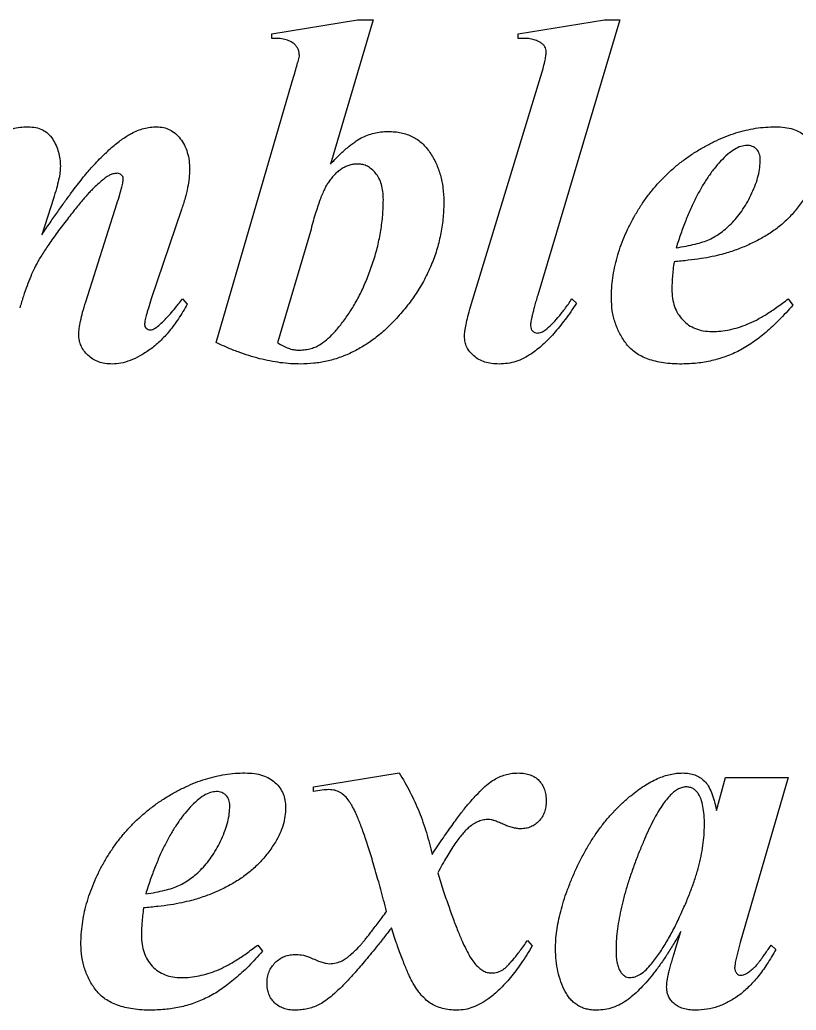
# Model space of a CAD drawing. Header units: inches. Extents: x -17.5 to -8.75, y -0.78 to 2.88.
# Drawn here: x -12.0001 to -11.6525, y 1.5835 to 2.0271 of the extents above; entities that cross this region are included whole.
import ezdxf

# ---------------------------------------------------------------- set-up
doc = ezdxf.new("R2010")
doc.units = ezdxf.units.IN
doc.header["$MEASUREMENT"] = 0

msp = doc.modelspace()

# ---------------------------------------------------------------- linework, layer by layer
at = {"color": 7, "linetype": 'Continuous', "lineweight": 25}
for p, q in [((-11.88731, 2.02083), (-11.84883, 2.02708)), ((-11.84193, 2.02708), (-11.86101, 1.96247)), ((-11.84883, 2.02708), (-11.84193, 2.02708)), ((-11.77689, 2.02083), (-11.73835, 2.02708)), ((-11.73148, 2.02708), (-11.7682, 1.90378)), ((-11.73835, 2.02708), (-11.73148, 2.02708)), ((-11.88731, 2.01875), (-11.88731, 2.02083)), ((-11.77689, 2.01875), (-11.77689, 2.02083)), ((-11.79822, 1.8985), (-11.76693, 2.00133)), ((-11.91218, 1.88258), (-11.87836, 1.99844)), ((-11.98503, 1.94704), (-11.99024, 1.93086)), ((-11.97058, 1.90075), (-11.95658, 1.94469)), ((-11.92768, 1.94209), (-11.94119, 1.90205)), ((-11.86996, 1.93232), (-11.88464, 1.88249)), ((-11.92722, 1.90208), (-11.92514, 1.89971)), ((-11.75294, 1.90208), (-11.75085, 1.9002)), ((-11.65606, 1.90208), (-11.65398, 1.89932)), ((-11.86856, 1.68355), (-11.83021, 1.6898)), ((-11.68819, 1.673), (-11.68409, 1.68771)), ((-11.68409, 1.68771), (-11.65606, 1.68771)), ((-11.65606, 1.68771), (-11.67751, 1.61389)), ((-11.86856, 1.68146), (-11.86856, 1.68355)), ((-11.77273, 1.6148), (-11.77064, 1.61232)), ((-11.70681, 1.60991), (-11.70408, 1.6188)), ((-11.89356, 1.61271), (-11.89148, 1.60995)), ((-11.67751, 1.61389), (-11.67973, 1.6049)), ((-11.66365, 1.61271), (-11.66156, 1.61076))]:
    msp.add_line(p, q, dxfattribs=at)
for points, knots in [([(-11.87725, 2.01628), (-11.87787, 2.01671), (-11.87914, 2.01761), (-11.88152, 2.01839), (-11.88428, 2.01881), (-11.88626, 2.01877), (-11.88731, 2.01875)], [0, 0, 0, 0, 0.211596, 0.440212, 0.701644, 1, 1, 1, 1]), ([(-11.76687, 2.01686), (-11.76748, 2.0172), (-11.76878, 2.01793), (-11.77113, 2.01854), (-11.77388, 2.01882), (-11.77584, 2.01877), (-11.77689, 2.01875)], [0, 0, 0, 0, 0.2009822, 0.432794, 0.6951629, 1, 1, 1, 1]), ([(-11.87488, 2.01074), (-11.87491, 2.0113), (-11.87497, 2.01236), (-11.8754, 2.01388), (-11.87616, 2.01522), (-11.87689, 2.01592), (-11.87725, 2.01628)], [0, 0, 0, 0, 0.268414, 0.513758, 0.75544, 1, 1, 1, 1]), ([(-11.76439, 2.01263), (-11.76443, 2.01306), (-11.76449, 2.01389), (-11.76496, 2.01508), (-11.76578, 2.01609), (-11.7665, 2.0166), (-11.76687, 2.01686)], [0, 0, 0, 0, 0.249731, 0.489154, 0.733166, 1, 1, 1, 1]), ([(-11.87836, 1.99844), (-11.878, 1.99973), (-11.87732, 2.00213), (-11.87631, 2.00546), (-11.87555, 2.00828), (-11.87508, 2.00998), (-11.87488, 2.01074)], [0, 0, 0, 0, 0.315024, 0.585653, 0.815375, 1, 1, 1, 1]), ([(-11.76693, 2.00133), (-11.76656, 2.00264), (-11.76589, 2.00498), (-11.76504, 2.00815), (-11.76455, 2.01062), (-11.76444, 2.01204), (-11.76439, 2.01263)], [0, 0, 0, 0, 0.349951, 0.631009, 0.847838, 1, 1, 1, 1]), ([(-12.02716, 1.96084), (-12.02631, 1.96174), (-12.02468, 1.96349), (-12.02227, 1.96597), (-12.01997, 1.96822), (-12.01776, 1.9702), (-12.01568, 1.97193), (-12.01372, 1.97342), (-12.01187, 1.97465), (-12.00959, 1.976), (-12.00676, 1.97725), (-12.00337, 1.97835), (-11.99997, 1.97902), (-11.99769, 1.97912), (-11.99656, 1.97917)], [0, 0, 0, 0, 0.100728, 0.194537, 0.282094, 0.362881, 0.436368, 0.502695, 0.563279, 0.617579, 0.718509, 0.814159, 0.907818, 1, 1, 1, 1]), ([(-11.99656, 1.97917), (-11.99534, 1.9791), (-11.99306, 1.97898), (-11.98985, 1.97796), (-11.98723, 1.97614), (-11.98525, 1.97367), (-11.98382, 1.97083), (-11.98266, 1.96787), (-11.98205, 1.96472), (-11.98196, 1.96258), (-11.98191, 1.96149)], [0, 0, 0, 0, 0.140488, 0.265151, 0.384636, 0.505422, 0.629371, 0.751723, 0.873743, 1, 1, 1, 1]), ([(-11.95004, 1.97624), (-11.94915, 1.97668), (-11.94737, 1.97756), (-11.94457, 1.97852), (-11.94165, 1.97904), (-11.93968, 1.97912), (-11.93868, 1.97917)], [0, 0, 0, 0, 0.251869, 0.501134, 0.746787, 1, 1, 1, 1]), ([(-11.93868, 1.97917), (-11.93767, 1.97911), (-11.93569, 1.979), (-11.93287, 1.97791), (-11.9303, 1.97622), (-11.92812, 1.97384), (-11.92629, 1.97097), (-11.92495, 1.96764), (-11.92416, 1.96389), (-11.92408, 1.96127), (-11.92403, 1.9599)], [0, 0, 0, 0, 0.11169, 0.219755, 0.331223, 0.45075, 0.57664, 0.708199, 0.847623, 1, 1, 1, 1]), ([(-11.73523, 1.90241), (-11.7352, 1.90393), (-11.73514, 1.90698), (-11.73461, 1.91154), (-11.73386, 1.91612), (-11.73269, 1.92067), (-11.73127, 1.92525), (-11.72949, 1.9298), (-11.72745, 1.93438), (-11.72503, 1.9389), (-11.7224, 1.94334), (-11.7195, 1.94757), (-11.71635, 1.95157), (-11.71297, 1.95533), (-11.70938, 1.95891), (-11.70553, 1.96221), (-11.70148, 1.96533), (-11.69722, 1.96817), (-11.69282, 1.97071), (-11.68841, 1.97298), (-11.68399, 1.97491), (-11.67954, 1.97644), (-11.67511, 1.97765), (-11.67066, 1.97854), (-11.66621, 1.97908), (-11.66324, 1.97914), (-11.66176, 1.97917)], [0, 0, 0, 0, 0.039082, 0.078362, 0.117989, 0.158248, 0.199189, 0.24105, 0.28388, 0.328057, 0.3726, 0.416552, 0.459861, 0.503325, 0.546527, 0.59004, 0.633619, 0.677877, 0.721755, 0.764051, 0.805409, 0.845552, 0.884872, 0.923553, 0.962033, 1, 1, 1, 1]), ([(-11.66176, 1.97917), (-11.66034, 1.97913), (-11.65767, 1.97907), (-11.65396, 1.97819), (-11.65074, 1.97685), (-11.64814, 1.97488), (-11.64609, 1.97254), (-11.6446, 1.96987), (-11.64372, 1.96688), (-11.64362, 1.96481), (-11.64356, 1.96374)], [0, 0, 0, 0, 0.157556, 0.296643, 0.423401, 0.542675, 0.6567, 0.76879, 0.880952, 1, 1, 1, 1]), ([(-11.96814, 1.96074), (-11.96728, 1.96166), (-11.96562, 1.96343), (-11.96317, 1.96597), (-11.96078, 1.96826), (-11.95847, 1.97031), (-11.95626, 1.97215), (-11.95412, 1.97374), (-11.95206, 1.97508), (-11.95069, 1.97586), (-11.95004, 1.97624)], [0, 0, 0, 0, 0.156846, 0.304975, 0.442541, 0.571651, 0.691471, 0.803279, 0.905519, 1, 1, 1, 1]), ([(-11.86101, 1.96247), (-11.8597, 1.96383), (-11.85726, 1.96636), (-11.85365, 1.96968), (-11.85036, 1.97224), (-11.84735, 1.97418), (-11.8444, 1.97546), (-11.84146, 1.97645), (-11.83836, 1.97695), (-11.83626, 1.97704), (-11.8352, 1.97708)], [0, 0, 0, 0, 0.184846, 0.344317, 0.47992, 0.592557, 0.693869, 0.794346, 0.895669, 1, 1, 1, 1]), ([(-11.8352, 1.97708), (-11.83419, 1.97705), (-11.83222, 1.97698), (-11.82936, 1.97657), (-11.82671, 1.97579), (-11.82422, 1.97483), (-11.82197, 1.97344), (-11.81991, 1.97181), (-11.81804, 1.96987), (-11.81585, 1.9669), (-11.81356, 1.96282), (-11.81166, 1.95749), (-11.81043, 1.95181), (-11.8103, 1.9479), (-11.81023, 1.9459)], [0, 0, 0, 0, 0.067552, 0.131356, 0.19243, 0.251963, 0.309557, 0.367895, 0.427398, 0.48905, 0.613746, 0.738799, 0.866257, 1, 1, 1, 1]), ([(-11.67455, 1.97083), (-11.67546, 1.97073), (-11.67742, 1.97051), (-11.68033, 1.96904), (-11.68336, 1.96679), (-11.68527, 1.96483), (-11.6863, 1.96377)], [0, 0, 0, 0, 0.195013, 0.416861, 0.68378, 1, 1, 1, 1]), ([(-11.66856, 1.96449), (-11.66857, 1.96496), (-11.6686, 1.96585), (-11.66895, 1.96711), (-11.66945, 1.96825), (-11.67023, 1.96916), (-11.67113, 1.96992), (-11.67218, 1.97045), (-11.67333, 1.97079), (-11.67414, 1.97082), (-11.67455, 1.97083)], [0, 0, 0, 0, 0.142801, 0.272978, 0.397465, 0.51751, 0.637554, 0.753126, 0.873718, 1, 1, 1, 1]), ([(-11.99024, 1.93086), (-11.989, 1.93265), (-11.98663, 1.93608), (-11.98322, 1.94102), (-11.98004, 1.94546), (-11.97714, 1.94943), (-11.97454, 1.95294), (-11.97216, 1.95595), (-11.9701, 1.95854), (-11.96875, 1.96005), (-11.96814, 1.96074)], [0, 0, 0, 0, 0.175543, 0.336526, 0.483964, 0.616146, 0.733086, 0.836571, 0.925564, 1, 1, 1, 1]), ([(-11.98191, 1.96149), (-11.98195, 1.96058), (-11.98206, 1.95854), (-11.98271, 1.95521), (-11.98368, 1.9513), (-11.98456, 1.94853), (-11.98503, 1.94704)], [0, 0, 0, 0, 0.184788, 0.412062, 0.683477, 1, 1, 1, 1]), ([(-11.8487, 1.9625), (-11.84932, 1.96247), (-11.85055, 1.96242), (-11.85237, 1.96206), (-11.8541, 1.96139), (-11.85577, 1.9605), (-11.8574, 1.95938), (-11.85894, 1.95798), (-11.86043, 1.95632), (-11.86132, 1.9551), (-11.86179, 1.95446)], [0, 0, 0, 0, 0.116201, 0.230264, 0.345464, 0.462815, 0.584101, 0.715154, 0.851951, 1, 1, 1, 1]), ([(-11.83731, 1.94648), (-11.83736, 1.94771), (-11.83745, 1.95003), (-11.83802, 1.95331), (-11.83915, 1.95609), (-11.84065, 1.95841), (-11.84245, 1.96018), (-11.84436, 1.96157), (-11.8465, 1.96234), (-11.84797, 1.96245), (-11.8487, 1.9625)], [0, 0, 0, 0, 0.168446, 0.318428, 0.453254, 0.577876, 0.693601, 0.798426, 0.899608, 1, 1, 1, 1]), ([(-11.70619, 1.925), (-11.70468, 1.92523), (-11.70183, 1.92567), (-11.69785, 1.92656), (-11.69437, 1.92749), (-11.69137, 1.92868), (-11.68864, 1.93008), (-11.68607, 1.93185), (-11.68347, 1.93389), (-11.68095, 1.93634), (-11.67851, 1.93913), (-11.67622, 1.94228), (-11.67411, 1.94576), (-11.67223, 1.94952), (-11.67062, 1.95337), (-11.66942, 1.95717), (-11.6687, 1.96087), (-11.66861, 1.9633), (-11.66856, 1.96449)], [0, 0, 0, 0, 0.076865, 0.145034, 0.205136, 0.257311, 0.307089, 0.35899, 0.414116, 0.473151, 0.535406, 0.600225, 0.668527, 0.740015, 0.811443, 0.877706, 0.940411, 1, 1, 1, 1]), ([(-11.6863, 1.96377), (-11.6873, 1.96265), (-11.68935, 1.96034), (-11.69212, 1.95647), (-11.6948, 1.95222), (-11.69732, 1.94755), (-11.69978, 1.94251), (-11.70203, 1.93704), (-11.70423, 1.93119), (-11.70553, 1.9271), (-11.70619, 1.925)], [0, 0, 0, 0, 0.102496, 0.210714, 0.32463, 0.445355, 0.572975, 0.707181, 0.84953, 1, 1, 1, 1]), ([(-11.95961, 1.95765), (-11.96006, 1.9574), (-11.96112, 1.95681), (-11.96275, 1.95553), (-11.96475, 1.95387), (-11.9666, 1.95214), (-11.96827, 1.95047), (-11.9697, 1.94893), (-11.97126, 1.94717), (-11.97296, 1.94518), (-11.97477, 1.94293), (-11.97676, 1.94048), (-11.97884, 1.93775), (-11.98104, 1.9349), (-11.9832, 1.93201), (-11.98522, 1.9292), (-11.98708, 1.92659), (-11.98871, 1.92411), (-11.99021, 1.92184), (-11.99149, 1.91969), (-11.99259, 1.91773), (-11.99385, 1.91526), (-11.99523, 1.91204), (-11.99691, 1.90787), (-11.99852, 1.90318), (-11.99954, 1.89987), (-12.00007, 1.89814)], [0, 0, 0, 0, 0.021146, 0.049455, 0.084845, 0.127993, 0.153172, 0.181828, 0.213987, 0.249665, 0.289219, 0.332595, 0.379246, 0.429724, 0.480288, 0.527477, 0.571563, 0.611684, 0.649339, 0.683079, 0.714163, 0.741633, 0.796634, 0.857963, 0.925812, 1, 1, 1, 1]), ([(-11.95635, 1.95833), (-11.9569, 1.95831), (-11.95802, 1.95825), (-11.95907, 1.95785), (-11.95961, 1.95765)], [0, 0, 0, 0, 0.489059, 1, 1, 1, 1]), ([(-11.95658, 1.94469), (-11.95616, 1.94607), (-11.9554, 1.94853), (-11.95455, 1.95181), (-11.9539, 1.95422), (-11.95379, 1.95556), (-11.95375, 1.95609)], [0, 0, 0, 0, 0.366909, 0.656274, 0.866427, 1, 1, 1, 1]), ([(-11.95375, 1.95609), (-11.9538, 1.95636), (-11.95392, 1.95696), (-11.95464, 1.95762), (-11.95543, 1.95819), (-11.95606, 1.95829), (-11.95635, 1.95833)], [0, 0, 0, 0, 0.220611, 0.482981, 0.764534, 1, 1, 1, 1]), ([(-11.92403, 1.9599), (-11.92408, 1.95867), (-11.92419, 1.95602), (-11.92494, 1.95181), (-11.92607, 1.94709), (-11.92712, 1.94382), (-11.92768, 1.94209)], [0, 0, 0, 0, 0.202023, 0.43524, 0.701408, 1, 1, 1, 1]), ([(-11.86179, 1.95446), (-11.86211, 1.95396), (-11.86281, 1.95289), (-11.86379, 1.95103), (-11.86477, 1.94881), (-11.8658, 1.94622), (-11.86677, 1.94325), (-11.86788, 1.93995), (-11.86893, 1.93626), (-11.86961, 1.93367), (-11.86996, 1.93232)], [0, 0, 0, 0, 0.074716, 0.162005, 0.26594, 0.382544, 0.514634, 0.660627, 0.823694, 1, 1, 1, 1]), ([(-11.64815, 1.94818), (-11.64924, 1.94652), (-11.6514, 1.94326), (-11.65523, 1.93884), (-11.65943, 1.9349), (-11.6641, 1.93153), (-11.66907, 1.92855), (-11.67436, 1.92601), (-11.6799, 1.92375), (-11.68376, 1.92261), (-11.68572, 1.92204)], [0, 0, 0, 0, 0.126688, 0.250228, 0.372514, 0.49468, 0.617641, 0.742739, 0.869822, 1, 1, 1, 1]), ([(-11.86592, 1.88148), (-11.86487, 1.8822), (-11.86261, 1.88375), (-11.85946, 1.88684), (-11.85624, 1.89066), (-11.85294, 1.89514), (-11.84976, 1.90028), (-11.84679, 1.90596), (-11.84414, 1.91217), (-11.84175, 1.9188), (-11.83977, 1.92567), (-11.83838, 1.93263), (-11.83749, 1.93956), (-11.83737, 1.94418), (-11.83731, 1.94648)], [0, 0, 0, 0, 0.052126, 0.112104, 0.179808, 0.256348, 0.3395, 0.426674, 0.518544, 0.615719, 0.714508, 0.810976, 0.905798, 1, 1, 1, 1]), ([(-11.81023, 1.9459), (-11.81029, 1.94348), (-11.8104, 1.93867), (-11.81146, 1.93158), (-11.81311, 1.92468), (-11.81543, 1.91797), (-11.81845, 1.91147), (-11.82211, 1.90517), (-11.82643, 1.89906), (-11.82976, 1.89526), (-11.83145, 1.89333)], [0, 0, 0, 0, 0.125132, 0.24801, 0.369695, 0.491308, 0.614205, 0.739291, 0.867145, 1, 1, 1, 1]), ([(-11.68572, 1.92204), (-11.68716, 1.92169), (-11.69025, 1.92094), (-11.69528, 1.92004), (-11.70099, 1.91931), (-11.70504, 1.91894), (-11.70717, 1.91875)], [0, 0, 0, 0, 0.20459, 0.439082, 0.704993, 1, 1, 1, 1]), ([(-11.70717, 1.91875), (-11.70732, 1.91757), (-11.7076, 1.91531), (-11.70788, 1.91207), (-11.7081, 1.90915), (-11.70813, 1.90731), (-11.70814, 1.90645)], [0, 0, 0, 0, 0.289329, 0.553966, 0.789077, 1, 1, 1, 1]), ([(-11.7682, 1.90378), (-11.76846, 1.90291), (-11.76894, 1.90125), (-11.76958, 1.89889), (-11.77014, 1.89679), (-11.77059, 1.89496), (-11.77096, 1.89337), (-11.77123, 1.89205), (-11.77136, 1.89097), (-11.77141, 1.89034), (-11.77143, 1.89007)], [0, 0, 0, 0, 0.1921603, 0.3668905, 0.5197573, 0.6552523, 0.7689323, 0.8653655, 0.9421033, 1, 1, 1, 1]), ([(-11.70814, 1.90645), (-11.7081, 1.90508), (-11.70801, 1.90245), (-11.70703, 1.89874), (-11.70554, 1.89541), (-11.70335, 1.89262), (-11.70071, 1.89027), (-11.69754, 1.88869), (-11.69399, 1.88766), (-11.69149, 1.88755), (-11.69018, 1.8875)], [0, 0, 0, 0, 0.138619, 0.267658, 0.388404, 0.508312, 0.626725, 0.744958, 0.866809, 1, 1, 1, 1]), ([(-11.97367, 1.8861), (-11.97363, 1.88701), (-11.97352, 1.88906), (-11.97286, 1.89241), (-11.97194, 1.8964), (-11.97106, 1.89922), (-11.97058, 1.90075)], [0, 0, 0, 0, 0.182559, 0.409227, 0.681068, 1, 1, 1, 1]), ([(-11.92514, 1.89971), (-11.9264, 1.89752), (-11.9288, 1.89334), (-11.93294, 1.88778), (-11.93719, 1.88307), (-11.94169, 1.87938), (-11.94614, 1.87651), (-11.95049, 1.87452), (-11.95464, 1.87315), (-11.95741, 1.87299), (-11.95873, 1.87292)], [0, 0, 0, 0, 0.168632, 0.322186, 0.462383, 0.592276, 0.710044, 0.815566, 0.911763, 1, 1, 1, 1]), ([(-11.94119, 1.90205), (-11.94164, 1.9007), (-11.94246, 1.89827), (-11.94339, 1.895), (-11.94406, 1.89254), (-11.94419, 1.89113), (-11.94424, 1.89056)], [0, 0, 0, 0, 0.359315, 0.643703, 0.857028, 1, 1, 1, 1]), ([(-11.93044, 1.89811), (-11.93, 1.89865), (-11.92891, 1.89997), (-11.92785, 1.9013), (-11.92722, 1.90208)], [0, 0, 0, 0, 0.411547, 1, 1, 1, 1]), ([(-11.80098, 1.88522), (-11.80095, 1.88602), (-11.80086, 1.88783), (-11.80028, 1.89084), (-11.79939, 1.89447), (-11.79863, 1.89708), (-11.79822, 1.8985)], [0, 0, 0, 0, 0.175093, 0.400904, 0.674263, 1, 1, 1, 1]), ([(-11.75085, 1.9002), (-11.7517, 1.89891), (-11.75335, 1.89641), (-11.75589, 1.89285), (-11.75843, 1.8896), (-11.76095, 1.88662), (-11.76344, 1.88391), (-11.76595, 1.8815), (-11.76846, 1.87937), (-11.77017, 1.87812), (-11.771, 1.87751)], [0, 0, 0, 0, 0.151415, 0.294332, 0.42956, 0.556666, 0.677386, 0.791258, 0.898704, 1, 1, 1, 1]), ([(-11.76472, 1.88828), (-11.76379, 1.88905), (-11.76176, 1.89072), (-11.75897, 1.89392), (-11.7559, 1.89769), (-11.75397, 1.90056), (-11.75294, 1.90208)], [0, 0, 0, 0, 0.198837, 0.431518, 0.697158, 1, 1, 1, 1]), ([(-11.70369, 1.87292), (-11.70512, 1.87294), (-11.70787, 1.87297), (-11.71183, 1.87341), (-11.71546, 1.87407), (-11.71875, 1.87505), (-11.72169, 1.87631), (-11.72429, 1.87784), (-11.72655, 1.87965), (-11.72903, 1.88245), (-11.73151, 1.88633), (-11.73364, 1.89139), (-11.73501, 1.89678), (-11.73515, 1.90051), (-11.73523, 1.90241)], [0, 0, 0, 0, 0.087244, 0.167641, 0.242272, 0.311244, 0.376044, 0.436772, 0.49455, 0.55161, 0.663388, 0.773209, 0.884729, 1, 1, 1, 1]), ([(-11.65398, 1.89932), (-11.65499, 1.89816), (-11.65697, 1.89589), (-11.66003, 1.89271), (-11.66306, 1.88977), (-11.66605, 1.88709), (-11.66905, 1.88468), (-11.67202, 1.88253), (-11.67494, 1.88058), (-11.67885, 1.87843), (-11.68388, 1.8762), (-11.69022, 1.87432), (-11.69685, 1.87314), (-11.70138, 1.87299), (-11.70369, 1.87292)], [0, 0, 0, 0, 0.0791, 0.154916, 0.227172, 0.295979, 0.361898, 0.424661, 0.484745, 0.542227, 0.654471, 0.766987, 0.881447, 1, 1, 1, 1]), ([(-11.69018, 1.8875), (-11.68886, 1.88754), (-11.68622, 1.88761), (-11.68226, 1.88826), (-11.67831, 1.88928), (-11.67428, 1.8907), (-11.67011, 1.89268), (-11.66567, 1.89522), (-11.66094, 1.89842), (-11.65774, 1.90082), (-11.65606, 1.90208)], [0, 0, 0, 0, 0.10426, 0.209667, 0.317162, 0.427674, 0.547407, 0.683078, 0.833212, 1, 1, 1, 1]), ([(-11.93949, 1.88893), (-11.93876, 1.88951), (-11.93721, 1.89071), (-11.93497, 1.89285), (-11.93269, 1.89534), (-11.93121, 1.89716), (-11.93044, 1.89811)], [0, 0, 0, 0, 0.216701, 0.455418, 0.715616, 1, 1, 1, 1]), ([(-11.94424, 1.89056), (-11.9442, 1.89027), (-11.94412, 1.88965), (-11.94349, 1.8889), (-11.9427, 1.88831), (-11.94205, 1.88822), (-11.94174, 1.88818)], [0, 0, 0, 0, 0.2309217, 0.4905464, 0.7521827, 1, 1, 1, 1]), ([(-11.83145, 1.89333), (-11.83302, 1.8917), (-11.83607, 1.88853), (-11.84107, 1.88437), (-11.84621, 1.88084), (-11.85152, 1.87795), (-11.85698, 1.87568), (-11.86263, 1.87408), (-11.86844, 1.87311), (-11.87238, 1.87298), (-11.87436, 1.87292)], [0, 0, 0, 0, 0.138237, 0.269946, 0.397208, 0.519798, 0.639951, 0.758873, 0.878796, 1, 1, 1, 1]), ([(-11.77143, 1.89007), (-11.77139, 1.88964), (-11.77131, 1.88878), (-11.77057, 1.88773), (-11.76961, 1.88696), (-11.76883, 1.88686), (-11.76846, 1.88682)], [0, 0, 0, 0, 0.266223, 0.523389, 0.773345, 1, 1, 1, 1]), ([(-11.95873, 1.87292), (-11.95981, 1.87297), (-11.96187, 1.87306), (-11.96482, 1.87379), (-11.96743, 1.87503), (-11.96964, 1.87678), (-11.97144, 1.87881), (-11.97273, 1.88109), (-11.97353, 1.88354), (-11.97362, 1.88524), (-11.97367, 1.8861)], [0, 0, 0, 0, 0.145476, 0.278336, 0.406736, 0.533013, 0.655505, 0.771595, 0.883698, 1, 1, 1, 1]), ([(-11.94174, 1.88818), (-11.94133, 1.88822), (-11.94052, 1.88828), (-11.93983, 1.88872), (-11.93949, 1.88893)], [0, 0, 0, 0, 0.508465, 1, 1, 1, 1]), ([(-11.78546, 1.87292), (-11.78659, 1.87295), (-11.78875, 1.87302), (-11.7918, 1.87374), (-11.79453, 1.87481), (-11.7968, 1.87644), (-11.79864, 1.87833), (-11.80002, 1.88043), (-11.80084, 1.88278), (-11.80093, 1.8844), (-11.80098, 1.88522)], [0, 0, 0, 0, 0.153542, 0.292547, 0.423307, 0.549171, 0.667931, 0.779891, 0.888896, 1, 1, 1, 1]), ([(-11.76846, 1.88682), (-11.7678, 1.88688), (-11.76642, 1.88702), (-11.7653, 1.88785), (-11.76472, 1.88828)], [0, 0, 0, 0, 0.478106, 1, 1, 1, 1]), ([(-11.87436, 1.87292), (-11.87585, 1.87295), (-11.87889, 1.87302), (-11.88347, 1.87349), (-11.88811, 1.87425), (-11.89282, 1.87529), (-11.89758, 1.87666), (-11.90241, 1.87834), (-11.90731, 1.88028), (-11.91054, 1.88181), (-11.91218, 1.88258)], [0, 0, 0, 0, 0.114175, 0.231328, 0.350265, 0.47223, 0.598634, 0.728063, 0.861639, 1, 1, 1, 1]), ([(-11.88464, 1.88249), (-11.88383, 1.88197), (-11.8823, 1.881), (-11.87991, 1.88002), (-11.87769, 1.87927), (-11.87621, 1.8792), (-11.87549, 1.87917)], [0, 0, 0, 0, 0.291621, 0.550445, 0.784474, 1, 1, 1, 1]), ([(-11.87549, 1.87917), (-11.87458, 1.87918), (-11.87282, 1.87921), (-11.8703, 1.8797), (-11.86798, 1.88038), (-11.8666, 1.88112), (-11.86592, 1.88148)], [0, 0, 0, 0, 0.274868, 0.530672, 0.770503, 1, 1, 1, 1]), ([(-11.771, 1.87751), (-11.77213, 1.8768), (-11.77435, 1.87541), (-11.77796, 1.87397), (-11.78167, 1.87309), (-11.78419, 1.87298), (-11.78546, 1.87292)], [0, 0, 0, 0, 0.259814, 0.508511, 0.753836, 1, 1, 1, 1]), ([(-11.97273, 1.61304), (-11.9727, 1.61456), (-11.97264, 1.61761), (-11.97211, 1.62217), (-11.97136, 1.62675), (-11.97019, 1.6313), (-11.96877, 1.63588), (-11.96699, 1.64043), (-11.96495, 1.64501), (-11.96253, 1.64953), (-11.9599, 1.65397), (-11.957, 1.6582), (-11.95385, 1.6622), (-11.95047, 1.66596), (-11.94688, 1.66954), (-11.94303, 1.67284), (-11.93898, 1.67596), (-11.93472, 1.6788), (-11.93032, 1.68134), (-11.92591, 1.68361), (-11.92149, 1.68554), (-11.91704, 1.68707), (-11.91261, 1.68828), (-11.90816, 1.68917), (-11.90371, 1.68971), (-11.90074, 1.68977), (-11.89926, 1.6898)], [0, 0, 0, 0, 0.039082, 0.078362, 0.117989, 0.158248, 0.199189, 0.24105, 0.28388, 0.328057, 0.3726, 0.416552, 0.459861, 0.503325, 0.546527, 0.59004, 0.633619, 0.677877, 0.721755, 0.764051, 0.805409, 0.845552, 0.884872, 0.923553, 0.962033, 1, 1, 1, 1]), ([(-11.89926, 1.6898), (-11.89784, 1.68976), (-11.89517, 1.68969), (-11.89146, 1.68882), (-11.88824, 1.68748), (-11.88564, 1.68551), (-11.88359, 1.68317), (-11.8821, 1.6805), (-11.88122, 1.67751), (-11.88112, 1.67544), (-11.88106, 1.67437)], [0, 0, 0, 0, 0.157556, 0.296643, 0.423401, 0.542675, 0.6567, 0.76879, 0.880952, 1, 1, 1, 1]), ([(-11.83021, 1.6898), (-11.82856, 1.68699), (-11.82523, 1.68138), (-11.8212, 1.67241), (-11.81785, 1.66305), (-11.81629, 1.65658), (-11.8155, 1.65331)], [0, 0, 0, 0, 0.247051, 0.495028, 0.74477, 1, 1, 1, 1]), ([(-11.79923, 1.6759), (-11.79806, 1.67722), (-11.79591, 1.67968), (-11.79276, 1.68294), (-11.78984, 1.68536), (-11.78723, 1.68718), (-11.78467, 1.68833), (-11.78216, 1.68921), (-11.77956, 1.6897), (-11.77781, 1.68976), (-11.77693, 1.6898)], [0, 0, 0, 0, 0.19387, 0.360383, 0.498739, 0.610795, 0.709727, 0.806874, 0.902993, 1, 1, 1, 1]), ([(-11.77693, 1.6898), (-11.77597, 1.68975), (-11.77416, 1.68967), (-11.7716, 1.68905), (-11.76941, 1.68797), (-11.76759, 1.68643), (-11.76614, 1.68457), (-11.76511, 1.68237), (-11.76449, 1.67988), (-11.76443, 1.67811), (-11.76439, 1.6772)], [0, 0, 0, 0, 0.142687, 0.26931, 0.38858, 0.504473, 0.62086, 0.737259, 0.863882, 1, 1, 1, 1]), ([(-11.72657, 1.67958), (-11.72555, 1.68039), (-11.72358, 1.68198), (-11.72053, 1.68402), (-11.71756, 1.6858), (-11.71463, 1.68729), (-11.71173, 1.68839), (-11.70887, 1.68918), (-11.70607, 1.6897), (-11.70421, 1.68976), (-11.70329, 1.6898)], [0, 0, 0, 0, 0.151251, 0.292341, 0.425249, 0.551635, 0.671301, 0.784657, 0.894307, 1, 1, 1, 1]), ([(-11.70329, 1.6898), (-11.70234, 1.68976), (-11.70048, 1.68968), (-11.69785, 1.68899), (-11.69552, 1.68785), (-11.69347, 1.6862), (-11.69168, 1.68392), (-11.69027, 1.68092), (-11.68902, 1.67723), (-11.68848, 1.67448), (-11.68819, 1.673)], [0, 0, 0, 0, 0.114685, 0.222136, 0.322068, 0.423716, 0.534699, 0.665421, 0.819071, 1, 1, 1, 1]), ([(-11.91205, 1.68146), (-11.91296, 1.68136), (-11.91492, 1.68114), (-11.91783, 1.67967), (-11.92086, 1.67742), (-11.92277, 1.67546), (-11.9238, 1.6744)], [0, 0, 0, 0, 0.195013, 0.416861, 0.68378, 1, 1, 1, 1]), ([(-11.90606, 1.67512), (-11.90607, 1.67558), (-11.9061, 1.67648), (-11.90645, 1.67774), (-11.90695, 1.67888), (-11.90773, 1.67979), (-11.90863, 1.68055), (-11.90968, 1.68108), (-11.91083, 1.68142), (-11.91164, 1.68145), (-11.91205, 1.68146)], [0, 0, 0, 0, 0.142801, 0.272978, 0.397465, 0.51751, 0.637554, 0.753126, 0.873718, 1, 1, 1, 1]), ([(-11.86166, 1.68234), (-11.8627, 1.68229), (-11.86503, 1.68217), (-11.86731, 1.68171), (-11.86856, 1.68146)], [0, 0, 0, 0, 0.44986, 1, 1, 1, 1]), ([(-11.85264, 1.67717), (-11.85323, 1.67796), (-11.85436, 1.67948), (-11.8566, 1.68111), (-11.85904, 1.68217), (-11.86078, 1.68228), (-11.86166, 1.68234)], [0, 0, 0, 0, 0.273276, 0.520383, 0.757638, 1, 1, 1, 1]), ([(-11.7017, 1.68355), (-11.70228, 1.6835), (-11.70348, 1.68341), (-11.70525, 1.68263), (-11.70707, 1.68154), (-11.70815, 1.68049), (-11.70873, 1.67993)], [0, 0, 0, 0, 0.21488, 0.444023, 0.703923, 1, 1, 1, 1]), ([(-11.6963, 1.68052), (-11.69663, 1.68099), (-11.69728, 1.68188), (-11.69859, 1.68285), (-11.70009, 1.68344), (-11.70115, 1.68351), (-11.7017, 1.68355)], [0, 0, 0, 0, 0.264796, 0.509314, 0.746635, 1, 1, 1, 1]), ([(-11.83585, 1.62778), (-11.83629, 1.62947), (-11.83716, 1.63273), (-11.83842, 1.63752), (-11.83969, 1.64201), (-11.8409, 1.64627), (-11.84207, 1.65026), (-11.8432, 1.654), (-11.84432, 1.65747), (-11.84538, 1.66068), (-11.84643, 1.66364), (-11.84738, 1.66636), (-11.84838, 1.66878), (-11.84928, 1.67098), (-11.85015, 1.6729), (-11.851, 1.67456), (-11.8518, 1.67597), (-11.85238, 1.67679), (-11.85264, 1.67717)], [0, 0, 0, 0, 0.099743, 0.193755, 0.283567, 0.367653, 0.447382, 0.522165, 0.591417, 0.656337, 0.716347, 0.771251, 0.821504, 0.866678, 0.907043, 0.942656, 0.973599, 1, 1, 1, 1]), ([(-11.76439, 1.6772), (-11.76443, 1.67633), (-11.76449, 1.67463), (-11.76513, 1.67223), (-11.76614, 1.67006), (-11.76758, 1.66821), (-11.7693, 1.66671), (-11.77125, 1.66559), (-11.77342, 1.66493), (-11.77495, 1.66484), (-11.77572, 1.6648)], [0, 0, 0, 0, 0.139063, 0.269818, 0.394649, 0.519467, 0.641115, 0.756788, 0.876331, 1, 1, 1, 1]), ([(-11.76023, 1.61092), (-11.76021, 1.61226), (-11.76017, 1.61498), (-11.75966, 1.61912), (-11.75896, 1.6234), (-11.75793, 1.62784), (-11.75664, 1.63241), (-11.75502, 1.63712), (-11.75313, 1.64197), (-11.75098, 1.64692), (-11.7486, 1.65183), (-11.746, 1.65654), (-11.74324, 1.66102), (-11.74026, 1.66522), (-11.73714, 1.66921), (-11.73381, 1.67293), (-11.73029, 1.67639), (-11.72781, 1.67851), (-11.72657, 1.67958)], [0, 0, 0, 0, 0.050997, 0.103943, 0.158988, 0.216791, 0.277525, 0.340557, 0.406814, 0.476408, 0.546463, 0.615088, 0.681898, 0.747317, 0.811647, 0.875037, 0.937745, 1, 1, 1, 1]), ([(-11.70873, 1.67993), (-11.70936, 1.67924), (-11.71071, 1.67776), (-11.71258, 1.67514), (-11.71454, 1.67209), (-11.71647, 1.66851), (-11.7185, 1.66449), (-11.72049, 1.65994), (-11.72258, 1.65496), (-11.72465, 1.64961), (-11.7266, 1.64411), (-11.72836, 1.6387), (-11.72984, 1.63348), (-11.73101, 1.62844), (-11.73196, 1.6236), (-11.73266, 1.61896), (-11.73306, 1.6145), (-11.73312, 1.6116), (-11.73314, 1.61017)], [0, 0, 0, 0, 0.037531, 0.080077, 0.128489, 0.182503, 0.242688, 0.308762, 0.380759, 0.45896, 0.538185, 0.61438, 0.686534, 0.755191, 0.821089, 0.883834, 0.943104, 1, 1, 1, 1]), ([(-11.69356, 1.66642), (-11.69358, 1.66795), (-11.69362, 1.67076), (-11.69416, 1.67464), (-11.69491, 1.6779), (-11.69586, 1.6797), (-11.6963, 1.68052)], [0, 0, 0, 0, 0.31411, 0.581113, 0.808451, 1, 1, 1, 1]), ([(-11.94369, 1.63563), (-11.94218, 1.63586), (-11.93933, 1.6363), (-11.93535, 1.63719), (-11.93187, 1.63812), (-11.92887, 1.63931), (-11.92614, 1.64071), (-11.92357, 1.64248), (-11.92097, 1.64452), (-11.91845, 1.64697), (-11.91601, 1.64976), (-11.91372, 1.65291), (-11.91161, 1.65639), (-11.90973, 1.66015), (-11.90812, 1.664), (-11.90692, 1.6678), (-11.9062, 1.6715), (-11.90611, 1.67393), (-11.90606, 1.67512)], [0, 0, 0, 0, 0.076865, 0.145034, 0.205136, 0.257311, 0.307089, 0.35899, 0.414116, 0.473151, 0.535406, 0.600225, 0.668527, 0.740015, 0.811443, 0.877706, 0.940411, 1, 1, 1, 1]), ([(-11.9238, 1.6744), (-11.9248, 1.67328), (-11.92685, 1.67097), (-11.92962, 1.6671), (-11.9323, 1.66285), (-11.93482, 1.65818), (-11.93728, 1.65314), (-11.93953, 1.64767), (-11.94173, 1.64182), (-11.94303, 1.63773), (-11.94369, 1.63563)], [0, 0, 0, 0, 0.102496, 0.210714, 0.32463, 0.445355, 0.572975, 0.707181, 0.84953, 1, 1, 1, 1]), ([(-11.88106, 1.67437), (-11.88112, 1.67304), (-11.88124, 1.67038), (-11.88213, 1.66642), (-11.88355, 1.66251), (-11.88494, 1.66006), (-11.88565, 1.65881)], [0, 0, 0, 0, 0.2425278, 0.4859534, 0.7374867, 1, 1, 1, 1]), ([(-11.8155, 1.65331), (-11.81464, 1.6546), (-11.81297, 1.65709), (-11.81052, 1.66067), (-11.80825, 1.66397), (-11.8061, 1.66693), (-11.8042, 1.66964), (-11.80238, 1.67197), (-11.80078, 1.67406), (-11.79972, 1.67531), (-11.79923, 1.6759)], [0, 0, 0, 0, 0.167558, 0.323132, 0.466729, 0.599038, 0.717083, 0.822957, 0.917861, 1, 1, 1, 1]), ([(-11.79011, 1.66896), (-11.79088, 1.66892), (-11.79241, 1.66883), (-11.79466, 1.66812), (-11.79688, 1.66705), (-11.79821, 1.66602), (-11.7989, 1.66548)], [0, 0, 0, 0, 0.237564, 0.476921, 0.729129, 1, 1, 1, 1]), ([(-11.77572, 1.6648), (-11.77633, 1.66482), (-11.77761, 1.66488), (-11.77957, 1.6653), (-11.78166, 1.66596), (-11.78377, 1.66686), (-11.78576, 1.66775), (-11.78752, 1.66842), (-11.78892, 1.66885), (-11.78976, 1.66893), (-11.79011, 1.66896)], [0, 0, 0, 0, 0.121206, 0.253305, 0.398063, 0.556826, 0.70962, 0.831917, 0.930378, 1, 1, 1, 1]), ([(-11.7989, 1.66548), (-11.79939, 1.66503), (-11.80046, 1.66407), (-11.80202, 1.66236), (-11.80363, 1.66029), (-11.80537, 1.65792), (-11.80714, 1.65517), (-11.80903, 1.65212), (-11.81098, 1.64872), (-11.81228, 1.64632), (-11.81296, 1.64507)], [0, 0, 0, 0, 0.080462, 0.172967, 0.278103, 0.396023, 0.527268, 0.671649, 0.828597, 1, 1, 1, 1]), ([(-11.7043, 1.62619), (-11.70345, 1.62805), (-11.7018, 1.63168), (-11.6996, 1.6371), (-11.69775, 1.64237), (-11.6962, 1.64748), (-11.69502, 1.65244), (-11.69422, 1.65725), (-11.69365, 1.66189), (-11.69359, 1.66494), (-11.69356, 1.66642)], [0, 0, 0, 0, 0.146155, 0.28499, 0.418182, 0.545285, 0.666433, 0.782078, 0.893677, 1, 1, 1, 1]), ([(-11.88565, 1.65881), (-11.88674, 1.65715), (-11.8889, 1.65389), (-11.89273, 1.64947), (-11.89693, 1.64553), (-11.9016, 1.64216), (-11.90657, 1.63918), (-11.91186, 1.63664), (-11.9174, 1.63438), (-11.92126, 1.63324), (-11.92322, 1.63267)], [0, 0, 0, 0, 0.126688, 0.250228, 0.372514, 0.49468, 0.617641, 0.742739, 0.869822, 1, 1, 1, 1]), ([(-11.81296, 1.64507), (-11.81214, 1.64243), (-11.81058, 1.6374), (-11.80814, 1.63032), (-11.80593, 1.62401), (-11.80377, 1.61856), (-11.80183, 1.61387), (-11.79991, 1.61004), (-11.79827, 1.60692), (-11.79699, 1.60527), (-11.79643, 1.60454)], [0, 0, 0, 0, 0.188841, 0.359391, 0.511232, 0.644949, 0.760123, 0.857529, 0.937472, 1, 1, 1, 1]), ([(-11.92322, 1.63267), (-11.92466, 1.63232), (-11.92775, 1.63157), (-11.93278, 1.63067), (-11.93849, 1.62994), (-11.94254, 1.62957), (-11.94467, 1.62938)], [0, 0, 0, 0, 0.20459, 0.439082, 0.704993, 1, 1, 1, 1]), ([(-11.94467, 1.62938), (-11.94482, 1.6282), (-11.9451, 1.62594), (-11.94538, 1.6227), (-11.9456, 1.61978), (-11.94563, 1.61794), (-11.94564, 1.61708)], [0, 0, 0, 0, 0.289329, 0.553966, 0.789077, 1, 1, 1, 1]), ([(-11.84727, 1.61301), (-11.84699, 1.61334), (-11.84636, 1.61409), (-11.84532, 1.61531), (-11.84415, 1.61679), (-11.84281, 1.61853), (-11.84129, 1.62049), (-11.83964, 1.62273), (-11.83776, 1.62515), (-11.8365, 1.62688), (-11.83585, 1.62778)], [0, 0, 0, 0, 0.0704891, 0.1570397, 0.2574392, 0.3741795, 0.50834, 0.6564268, 0.8205452, 1, 1, 1, 1]), ([(-11.71719, 1.60438), (-11.71601, 1.60594), (-11.71358, 1.60913), (-11.71028, 1.61437), (-11.70714, 1.62008), (-11.70527, 1.62412), (-11.7043, 1.62619)], [0, 0, 0, 0, 0.230967, 0.474163, 0.72999, 1, 1, 1, 1]), ([(-11.83363, 1.62049), (-11.83468, 1.61913), (-11.83671, 1.6165), (-11.83971, 1.61273), (-11.84254, 1.60925), (-11.84518, 1.60605), (-11.84765, 1.60313), (-11.84992, 1.60048), (-11.85205, 1.59813), (-11.85455, 1.59545), (-11.85743, 1.5926), (-11.86064, 1.58969), (-11.86357, 1.58749), (-11.86624, 1.58587), (-11.86885, 1.58485), (-11.87142, 1.58407), (-11.8741, 1.58366), (-11.87592, 1.58358), (-11.87683, 1.58355)], [0, 0, 0, 0, 0.087739, 0.16984, 0.246313, 0.316817, 0.382139, 0.441505, 0.495295, 0.543942, 0.629032, 0.702484, 0.764703, 0.816155, 0.86167, 0.907297, 0.953337, 1, 1, 1, 1]), ([(-11.80427, 1.58355), (-11.80542, 1.58358), (-11.80765, 1.58364), (-11.81083, 1.58429), (-11.81375, 1.58524), (-11.81638, 1.58667), (-11.81874, 1.58861), (-11.82096, 1.59099), (-11.823, 1.59391), (-11.82462, 1.59668), (-11.82583, 1.59926), (-11.82685, 1.60148), (-11.82784, 1.60401), (-11.82892, 1.60677), (-11.83007, 1.6098), (-11.83123, 1.61312), (-11.83244, 1.61671), (-11.83323, 1.6192), (-11.83363, 1.62049)], [0, 0, 0, 0, 0.067537, 0.130414, 0.189556, 0.246772, 0.304691, 0.368153, 0.436999, 0.513376, 0.555768, 0.603887, 0.656689, 0.714692, 0.777902, 0.846709, 0.920535, 1, 1, 1, 1]), ([(-11.94564, 1.61708), (-11.9456, 1.61571), (-11.94551, 1.61308), (-11.94453, 1.60937), (-11.94304, 1.60604), (-11.94085, 1.60325), (-11.93821, 1.6009), (-11.93504, 1.59932), (-11.93149, 1.59829), (-11.92899, 1.59818), (-11.92768, 1.59813)], [0, 0, 0, 0, 0.138619, 0.267658, 0.388404, 0.508312, 0.626725, 0.744958, 0.866809, 1, 1, 1, 1]), ([(-11.78354, 1.60181), (-11.78322, 1.60206), (-11.78252, 1.60262), (-11.78148, 1.60366), (-11.78032, 1.60493), (-11.77901, 1.60642), (-11.77761, 1.60816), (-11.77608, 1.61015), (-11.77443, 1.61238), (-11.77331, 1.61397), (-11.77273, 1.6148)], [0, 0, 0, 0, 0.072318, 0.157912, 0.259878, 0.37699, 0.508108, 0.65605, 0.820889, 1, 1, 1, 1]), ([(-11.70408, 1.6188), (-11.70508, 1.61705), (-11.70704, 1.61364), (-11.71007, 1.6088), (-11.71305, 1.60435), (-11.71606, 1.60036), (-11.71897, 1.59671), (-11.72191, 1.59354), (-11.72476, 1.59072), (-11.72677, 1.58913), (-11.72774, 1.58836)], [0, 0, 0, 0, 0.156419, 0.303785, 0.441546, 0.570419, 0.690316, 0.801952, 0.904603, 1, 1, 1, 1]), ([(-11.94119, 1.58355), (-11.94262, 1.58357), (-11.94537, 1.5836), (-11.94933, 1.58404), (-11.95296, 1.5847), (-11.95625, 1.58568), (-11.95919, 1.58694), (-11.96179, 1.58847), (-11.96405, 1.59028), (-11.96653, 1.59308), (-11.96901, 1.59696), (-11.97114, 1.60202), (-11.97251, 1.60741), (-11.97265, 1.61114), (-11.97273, 1.61304)], [0, 0, 0, 0, 0.087244, 0.167641, 0.242272, 0.311244, 0.376044, 0.436772, 0.49455, 0.55161, 0.663388, 0.773209, 0.884729, 1, 1, 1, 1]), ([(-11.92768, 1.59813), (-11.92636, 1.59817), (-11.92372, 1.59824), (-11.91976, 1.59889), (-11.91581, 1.59991), (-11.91178, 1.60133), (-11.90761, 1.60331), (-11.90317, 1.60585), (-11.89844, 1.60905), (-11.89524, 1.61145), (-11.89356, 1.61271)], [0, 0, 0, 0, 0.10426, 0.209667, 0.317162, 0.427674, 0.547407, 0.683078, 0.833212, 1, 1, 1, 1]), ([(-11.85574, 1.60571), (-11.85513, 1.60607), (-11.85379, 1.60686), (-11.85177, 1.60846), (-11.84958, 1.61056), (-11.84808, 1.61215), (-11.84727, 1.61301)], [0, 0, 0, 0, 0.187608, 0.415106, 0.686043, 1, 1, 1, 1]), ([(-11.77064, 1.61232), (-11.77146, 1.61098), (-11.77304, 1.60837), (-11.77553, 1.60467), (-11.77794, 1.60125), (-11.78038, 1.59816), (-11.7828, 1.59537), (-11.78522, 1.59289), (-11.78758, 1.59068), (-11.78924, 1.58942), (-11.79005, 1.58882)], [0, 0, 0, 0, 0.1534631, 0.2988864, 0.4358439, 0.562822, 0.6839379, 0.7965263, 0.9016959, 1, 1, 1, 1]), ([(-11.74177, 1.58355), (-11.74255, 1.58357), (-11.74409, 1.58362), (-11.7463, 1.58401), (-11.74835, 1.58465), (-11.75019, 1.58563), (-11.7519, 1.5868), (-11.75346, 1.58825), (-11.75478, 1.59), (-11.75635, 1.59263), (-11.75788, 1.59628), (-11.75926, 1.60091), (-11.76009, 1.60584), (-11.76018, 1.60921), (-11.76023, 1.61092)], [0, 0, 0, 0, 0.0633984, 0.1241063, 0.1813812, 0.2368252, 0.2924293, 0.3490322, 0.4079437, 0.469461, 0.5970266, 0.7272162, 0.860912, 1, 1, 1, 1]), ([(-11.73314, 1.61017), (-11.73312, 1.60919), (-11.73308, 1.60734), (-11.73273, 1.6048), (-11.73217, 1.60267), (-11.73135, 1.601), (-11.73036, 1.59974), (-11.72931, 1.59885), (-11.72822, 1.59822), (-11.72743, 1.59816), (-11.72706, 1.59813)], [0, 0, 0, 0, 0.200627, 0.374128, 0.520561, 0.643689, 0.750326, 0.842545, 0.924307, 1, 1, 1, 1]), ([(-11.66156, 1.61076), (-11.66286, 1.60854), (-11.66534, 1.6043), (-11.66943, 1.59858), (-11.67371, 1.59385), (-11.67813, 1.59002), (-11.68276, 1.58716), (-11.6875, 1.58504), (-11.69247, 1.58381), (-11.69584, 1.58363), (-11.69753, 1.58355)], [0, 0, 0, 0, 0.162883, 0.310308, 0.443899, 0.565597, 0.67871, 0.786572, 0.89326, 1, 1, 1, 1]), ([(-11.67123, 1.60265), (-11.67108, 1.6028), (-11.6707, 1.60317), (-11.67011, 1.60389), (-11.66935, 1.6048), (-11.66847, 1.60594), (-11.66746, 1.60731), (-11.66633, 1.60892), (-11.66502, 1.61073), (-11.66412, 1.61203), (-11.66365, 1.61271)], [0, 0, 0, 0, 0.051109, 0.126147, 0.219685, 0.333793, 0.468546, 0.623988, 0.801635, 1, 1, 1, 1]), ([(-11.89148, 1.60995), (-11.89249, 1.60879), (-11.89447, 1.60652), (-11.89753, 1.60334), (-11.90056, 1.6004), (-11.90355, 1.59772), (-11.90655, 1.59531), (-11.90952, 1.59316), (-11.91244, 1.59121), (-11.91635, 1.58906), (-11.92138, 1.58683), (-11.92772, 1.58495), (-11.93435, 1.58377), (-11.93888, 1.58362), (-11.94119, 1.58355)], [0, 0, 0, 0, 0.0791, 0.154916, 0.227172, 0.295979, 0.361898, 0.424661, 0.484745, 0.542227, 0.654471, 0.766987, 0.881447, 1, 1, 1, 1]), ([(-11.88939, 1.59556), (-11.88935, 1.59646), (-11.88927, 1.59822), (-11.88859, 1.60075), (-11.88736, 1.60297), (-11.88578, 1.60493), (-11.88381, 1.60654), (-11.88155, 1.60772), (-11.87902, 1.60843), (-11.87726, 1.60851), (-11.87634, 1.60855)], [0, 0, 0, 0, 0.131559, 0.256094, 0.376225, 0.498578, 0.620931, 0.743853, 0.866867, 1, 1, 1, 1]), ([(-11.87634, 1.60855), (-11.87526, 1.60845), (-11.87289, 1.60825), (-11.87069, 1.60737), (-11.86951, 1.60689)], [0, 0, 0, 0, 0.459769, 1, 1, 1, 1]), ([(-11.86951, 1.60689), (-11.86864, 1.60651), (-11.86707, 1.60582), (-11.86487, 1.60501), (-11.86306, 1.60452), (-11.86197, 1.60442), (-11.8615, 1.60438)], [0, 0, 0, 0, 0.33548, 0.610149, 0.832927, 1, 1, 1, 1]), ([(-11.8615, 1.60438), (-11.86046, 1.60442), (-11.85846, 1.60451), (-11.85662, 1.60532), (-11.85574, 1.60571)], [0, 0, 0, 0, 0.516191, 1, 1, 1, 1]), ([(-11.71049, 1.594), (-11.71047, 1.59439), (-11.71043, 1.59526), (-11.71027, 1.59667), (-11.70995, 1.59832), (-11.70958, 1.60019), (-11.70904, 1.60229), (-11.70839, 1.60462), (-11.70764, 1.60719), (-11.70709, 1.60898), (-11.70681, 1.60991)], [0, 0, 0, 0, 0.071654, 0.159659, 0.260621, 0.378327, 0.50943, 0.657934, 0.821451, 1, 1, 1, 1]), ([(-11.79643, 1.60454), (-11.79584, 1.60389), (-11.79474, 1.60267), (-11.79287, 1.60128), (-11.79096, 1.60037), (-11.78964, 1.60026), (-11.789, 1.60021)], [0, 0, 0, 0, 0.296172, 0.556269, 0.784916, 1, 1, 1, 1]), ([(-11.789, 1.60021), (-11.78799, 1.60027), (-11.78604, 1.60037), (-11.78435, 1.60134), (-11.78354, 1.60181)], [0, 0, 0, 0, 0.517943, 1, 1, 1, 1]), ([(-11.72706, 1.59813), (-11.72623, 1.59821), (-11.7245, 1.59838), (-11.72199, 1.5997), (-11.71949, 1.6017), (-11.718, 1.60344), (-11.71719, 1.60438)], [0, 0, 0, 0, 0.205321, 0.430209, 0.691962, 1, 1, 1, 1]), ([(-11.67973, 1.6049), (-11.67981, 1.60442), (-11.67996, 1.60362), (-11.68002, 1.6028), (-11.68005, 1.60246)], [0, 0, 0, 0, 0.588566, 1, 1, 1, 1]), ([(-11.68005, 1.60246), (-11.68001, 1.60204), (-11.67992, 1.60119), (-11.67924, 1.60013), (-11.67835, 1.59937), (-11.67764, 1.59923), (-11.67732, 1.59917)], [0, 0, 0, 0, 0.2703582, 0.540354, 0.7895088, 1, 1, 1, 1]), ([(-11.67732, 1.59917), (-11.67691, 1.59923), (-11.67598, 1.59936), (-11.67455, 1.60009), (-11.67291, 1.60117), (-11.67183, 1.60213), (-11.67123, 1.60265)], [0, 0, 0, 0, 0.171942, 0.39263, 0.666176, 1, 1, 1, 1]), ([(-11.87683, 1.58355), (-11.87775, 1.58357), (-11.87951, 1.58362), (-11.88198, 1.58432), (-11.8842, 1.58531), (-11.88606, 1.5868), (-11.88754, 1.58862), (-11.88864, 1.5907), (-11.88926, 1.59306), (-11.88935, 1.59471), (-11.88939, 1.59556)], [0, 0, 0, 0, 0.140037, 0.26911, 0.390363, 0.511125, 0.629294, 0.747557, 0.869775, 1, 1, 1, 1]), ([(-11.69753, 1.58355), (-11.69852, 1.58358), (-11.7004, 1.58365), (-11.70303, 1.5842), (-11.70532, 1.5851), (-11.70719, 1.58643), (-11.70867, 1.58802), (-11.70971, 1.58985), (-11.7104, 1.59185), (-11.71046, 1.59327), (-11.71049, 1.594)], [0, 0, 0, 0, 0.158489, 0.300623, 0.428424, 0.54944, 0.665057, 0.773266, 0.884828, 1, 1, 1, 1]), ([(-11.79005, 1.58882), (-11.79123, 1.58801), (-11.79349, 1.58647), (-11.79711, 1.58483), (-11.80068, 1.58373), (-11.80309, 1.58361), (-11.80427, 1.58355)], [0, 0, 0, 0, 0.278296, 0.531577, 0.770921, 1, 1, 1, 1]), ([(-11.72774, 1.58836), (-11.72884, 1.58762), (-11.73097, 1.58617), (-11.73449, 1.58468), (-11.73808, 1.5837), (-11.74054, 1.5836), (-11.74177, 1.58355)], [0, 0, 0, 0, 0.262918, 0.512358, 0.755295, 1, 1, 1, 1])]:
    msp.add_open_spline(points, degree=3, knots=knots, dxfattribs=at)

doc.saveas('drawing.dxf')
